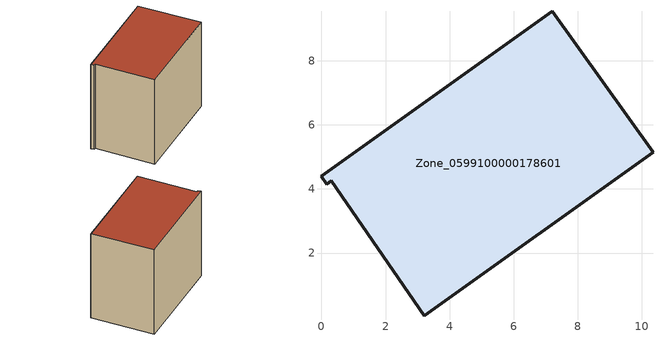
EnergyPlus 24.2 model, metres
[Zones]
Zone_0599100000178601
 floor ground (C_G): 7.21,9.54 10.35,5.15 3.21,0.05 0.3,4.25 0.17,4.16 0,4.39 z0
 wall outside (C_F): 10.35,5.15 7.21,9.54 0,4.39 0.17,4.16 0.3,4.25 3.21,0.05 10.35,5.15 z0:7.91
 roof outside (C_R): 7.21,9.54 0,4.39 0.17,4.16 0.3,4.25 3.21,0.05 10.35,5.15 z7.91
[BUILDING]
Pand.0599100000178601: North Axis=0; Terrain=City; Loads Convergence Tolerance Value=0.04; Temperature Convergence Tolerance Value=0.4; Solar Distribution=FullExterior; Maximum Number of Warmup Days=25; Minimum Number of Warmup Days=1
[Site:Location]
Rotterdam.The.Hague.AP_ZH_NLD Design_Conditions: Latitude=51.96; Longitude=4.45; Time Zone=1; Elevation=-4.5
[SITE:GROUNDTEMPERATURE:BUILDINGSURFACE]
18, 18, 18, 18, 18, 18, 18, 18, 18, 18, 18, 18
[MATERIAL] Thermal Absorptance=0.9; Solar Absorptance=0.7; Visible Absorptance=0.7
Name | Roughness | Thickness | Conductivity | Density | Specific Heat
G.TI.1975-1991 | MediumSmooth | 0.15 | 0.288461 | 540 | 1210
F.TI.1975-1991 | Rough | 0.3 | 0.230769 | 1920 | 840
R.TI.1975-1991 | MediumRough | 0.2 | 0.153846 | 1500 | 1000
[CONSTRUCTION]
C_G: G.TI.1975-1991
C_F: F.TI.1975-1991
C_R: R.TI.1975-1991
[ZONE]
Zone_0599100000178601: Type=1; Multiplier=1; Ceiling Height=Autocalculate; Volume=Autocalculate; Floor Area=autocalculate; Part of Total Floor Area=Yes
[ZONEINFILTRATION:DESIGNFLOWRATE]
Infil_Zone_0599100000178601: Zone or ZoneList or Space or SpaceList=Zone_0599100000178601; Schedule=AlwaysOn; Design Flow Rate Calculation Method=Flow/Area; Flow Rate per Floor Area=0.003; Constant Term Coefficient=1; Temperature Term Coefficient=0; Velocity Term Coefficient=0; Velocity Squared Term Coefficient=0
[HVACTEMPLATE:ZONE:IDEALLOADSAIRSYSTEM]
Zone_0599100000178601: Maximum Heating Supply Air Temperature=50; Minimum Cooling Supply Air Temperature=13; Maximum Heating Supply Air Humidity Ratio=0.0156; Minimum Cooling Supply Air Humidity Ratio=0.0077; Heating Limit=NoLimit; Cooling Limit=NoLimit; Dehumidification Control Type=ConstantSensibleHeatRatio; Cooling Sensible Heat Ratio=0.7; Dehumidification Setpoint=60; Humidification Control Type=None; Humidification Setpoint=30; Outdoor Air Method=None; Outdoor Air Flow Rate per Person=0.00944; Outdoor Air Flow Rate per Zone Floor Area=0; Outdoor Air Flow Rate per Zone=0; Demand Controlled Ventilation Type=None; Outdoor Air Economizer Type=NoEconomizer; Heat Recovery Type=None; Sensible Heat Recovery Effectiveness=0.7; Latent Heat Recovery Effectiveness=0.65
[ZONECONTROL:THERMOSTAT]
ThermostatControl_Zone_0599100000178601: Zone or ZoneList=Zone_0599100000178601; Control Type Schedule=DualSetpointControlType; Control 1=Thermostat_Zone_0599100000178601; Temperature Difference Between Cutout And Setpoint=0
[THERMOSTATSETPOINT:DUALSETPOINT]
Thermostat_Zone_0599100000178601: Heating Setpoint Temperature Schedule=HeatingSetpoint_Zone_0599100000178601; Cooling Setpoint Temperature Schedule=CoolingSetpoint_Zone_0599100000178601
[SCHEDULE:COMPACT]
HeatingSetpoint_Zone_0599100000178601: Through: 12/31, For: AllDays, Until: 24:00, 21
CoolingSetpoint_Zone_0599100000178601: Through: 12/31, For: AllDays, Until: 24:00, 24
DualSetpointControlType: Through: 12/31, For: AllDays, Until: 24:00, 4
AlwaysOn: Through: 12/31, For: AllDays, Until: 24:00, 1
